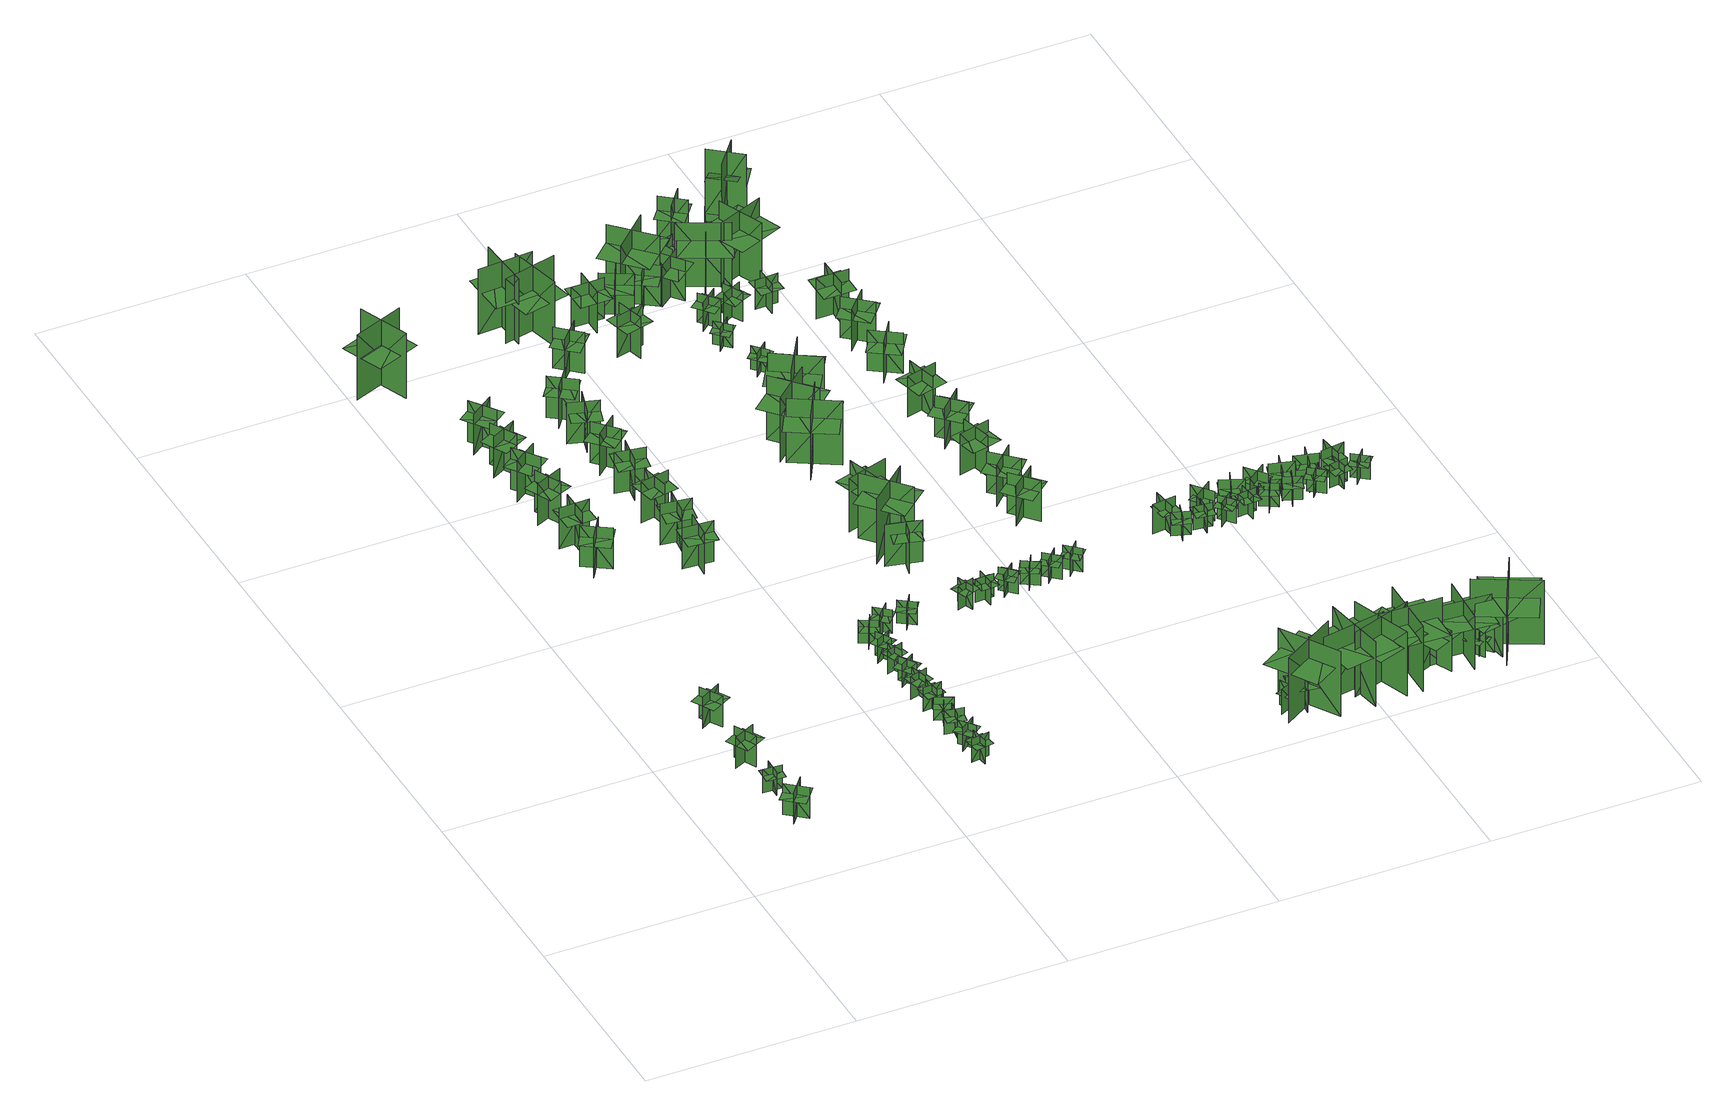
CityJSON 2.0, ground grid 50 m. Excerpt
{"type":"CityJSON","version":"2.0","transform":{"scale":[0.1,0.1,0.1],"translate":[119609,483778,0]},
"CityObjects":{
"tree1":{"type":"SolitaryVegetationObject","geometry":[{"type":"MultiSurface","lod":"1","boundaries":[[[0,1,2]],[[0,2,3]],[[4,5,6]],[[4,6,7]],[[8,9,10]],[[8,10,11]],[[8,11,12]],[[8,12,13]]]}]},
"tree2":{"type":"SolitaryVegetationObject","geometry":[{"type":"MultiSurface","lod":"1","boundaries":[[[14,15,16]],[[14,16,17]],[[18,19,20]],[[18,20,21]],[[22,23,24]],[[22,24,25]],[[22,25,26]],[[22,26,27]]]}]},
"tree3":{"type":"SolitaryVegetationObject","geometry":[{"type":"MultiSurface","lod":"1","boundaries":[[[28,29,30]],[[28,30,31]],[[32,33,34]],[[32,34,35]],[[36,37,38]],[[36,38,39]],[[36,39,40]],[[36,40,41]]]}]},
"tree4":{"type":"SolitaryVegetationObject","geometry":[{"type":"MultiSurface","lod":"1","boundaries":[[[42,43,44]],[[42,44,45]],[[46,47,48]],[[46,48,49]],[[50,51,52]],[[50,52,53]],[[50,53,54]],[[50,54,55]]]}]},
"tree5":{"type":"SolitaryVegetationObject","geometry":[{"type":"MultiSurface","lod":"1","boundaries":[[[56,57,58]],[[56,58,59]],[[60,61,62]],[[60,62,63]],[[64,65,66]],[[64,66,67]],[[64,67,68]],[[64,68,69]]]}]},
"tree6":{"type":"SolitaryVegetationObject","geometry":[{"type":"MultiSurface","lod":"1","boundaries":[[[70,71,72]],[[70,72,73]],[[74,75,76]],[[74,76,77]],[[78,79,80]],[[78,80,81]],[[78,81,82]],[[78,82,83]]]}]},
"tree7":{"type":"SolitaryVegetationObject","geometry":[{"type":"MultiSurface","lod":"1","boundaries":[[[84,85,86]],[[84,86,87]],[[88,89,90]],[[88,90,91]],[[92,93,94]],[[92,94,95]],[[92,95,96]],[[92,96,97]]]}]},
"tree8":{"type":"SolitaryVegetationObject","geometry":[{"type":"MultiSurface","lod":"1","boundaries":[[[98,99,100]],[[98,100,101]],[[102,103,104]],[[102,104,105]],[[106,107,108]],[[106,108,109]],[[106,109,110]],[[106,110,111]]]}]},
"tree9":{"type":"SolitaryVegetationObject","geometry":[{"type":"MultiSurface","lod":"1","boundaries":[[[112,113,114]],[[112,114,115]],[[116,117,118]],[[116,118,119]],[[120,121,122]],[[120,122,123]],[[120,123,124]],[[120,124,125]]]}]},
"tree10":{"type":"SolitaryVegetationObject","geometry":[{"type":"MultiSurface","lod":"1","boundaries":[[[126,127,128]],[[126,128,129]],[[130,131,132]],[[130,132,133]],[[134,135,136]],[[134,136,137]],[[134,138,139]],[[134,139,135]]]}]},
"tree11":{"type":"SolitaryVegetationObject","geometry":[{"type":"MultiSurface","lod":"1","boundaries":[[[140,141,142]],[[140,142,143]],[[144,145,146]],[[144,146,147]],[[148,149,150]],[[148,150,151]],[[148,151,152]],[[148,152,153]]]}]},
"tree12":{"type":"SolitaryVegetationObject","geometry":[{"type":"MultiSurface","lod":"1","boundaries":[[[154,155,156]],[[154,156,157]],[[158,159,160]],[[158,160,161]],[[162,163,164]],[[162,164,165]],[[162,165,166]],[[162,166,167]]]}]},
"tree13":{"type":"SolitaryVegetationObject","geometry":[{"type":"MultiSurface","lod":"1","boundaries":[[[168,169,170]],[[168,170,171]],[[172,173,174]],[[172,174,175]],[[176,177,178]],[[176,178,179]],[[176,179,180]],[[176,180,181]]]}]},
"tree14":{"type":"SolitaryVegetationObject","geometry":[{"type":"MultiSurface","lod":"1","boundaries":[[[182,183,184]],[[182,184,185]],[[186,187,188]],[[186,188,189]],[[190,191,192]],[[190,192,193]],[[190,193,194]],[[190,194,195]]]}]},
"tree15":{"type":"SolitaryVegetationObject","geometry":[{"type":"MultiSurface","lod":"1","boundaries":[[[196,197,198]],[[196,198,199]],[[200,201,202]],[[200,202,203]],[[204,205,206]],[[204,206,207]],[[204,207,208]],[[204,208,209]]]}]},
"tree16":{"type":"SolitaryVegetationObject","geometry":[{"type":"MultiSurface","lod":"1","boundaries":[[[210,211,212]],[[210,212,213]],[[214,215,216]],[[214,216,217]],[[218,219,220]],[[218,220,221]],[[218,221,222]],[[218,222,223]]]}]},
"tree17":{"type":"SolitaryVegetationObject","geometry":[{"type":"MultiSurface","lod":"1","boundaries":[[[224,225,226]],[[224,226,227]],[[228,229,230]],[[228,230,231]],[[232,233,234]],[[232,234,235]],[[232,235,236]],[[232,236,237]]]}]},
"tree18":{"type":"SolitaryVegetationObject","geometry":[{"type":"MultiSurface","lod":"1","boundaries":[[[238,239,240]],[[238,240,241]],[[242,243,244]],[[242,244,245]],[[246,247,248]],[[246,248,249]],[[246,249,250]],[[246,250,251]]]}]},
"tree19":{"type":"SolitaryVegetationObject","geometry":[{"type":"MultiSurface","lod":"1","boundaries":[[[252,253,254]],[[252,254,255]],[[256,257,258]],[[256,258,259]],[[260,261,262]],[[260,262,263]],[[260,263,264]],[[260,264,265]]]}]},
"tree20":{"type":"SolitaryVegetationObject","geometry":[{"type":"MultiSurface","lod":"1","boundaries":[[[266,267,268]],[[266,268,269]],[[270,271,272]],[[270,272,273]],[[274,275,276]],[[274,276,277]],[[274,277,278]],[[274,278,279]]]}]},
"tree21":{"type":"SolitaryVegetationObject","geometry":[{"type":"MultiSurface","lod":"1","boundaries":[[[280,281,282]],[[280,282,283]],[[284,285,286]],[[284,286,287]],[[288,289,290]],[[288,290,291]],[[288,291,292]],[[288,292,293]]]}]},
"tree22":{"type":"SolitaryVegetationObject","geometry":[{"type":"MultiSurface","lod":"1","boundaries":[[[294,295,296]],[[294,296,297]],[[298,299,300]],[[298,300,301]],[[302,303,304]],[[302,304,305]],[[302,305,306]],[[302,306,307]]]}]},
"tree23":{"type":"SolitaryVegetationObject","geometry":[{"type":"MultiSurface","lod":"1","boundaries":[[[308,309,310]],[[308,310,311]],[[312,313,314]],[[312,314,315]],[[316,317,318]],[[316,318,319]],[[316,319,320]],[[316,320,321]]]}]},
"tree24":{"type":"SolitaryVegetationObject","geometry":[{"type":"MultiSurface","lod":"1","boundaries":[[[322,323,324]],[[322,324,325]],[[326,327,328]],[[326,328,329]],[[330,331,332]],[[330,332,333]],[[330,333,334]],[[330,334,335]]]}]},
"tree25":{"type":"SolitaryVegetationObject","geometry":[{"type":"MultiSurface","lod":"1","boundaries":[[[336,337,338]],[[336,338,339]],[[340,341,342]],[[340,342,343]],[[344,345,346]],[[344,346,347]],[[344,347,348]],[[344,348,349]]]}]},
"tree26":{"type":"SolitaryVegetationObject","geometry":[{"type":"MultiSurface","lod":"1","boundaries":[[[350,351,352]],[[350,352,353]],[[354,355,356]],[[354,356,357]],[[358,359,360]],[[358,360,361]],[[358,361,362]],[[358,362,363]]]}]},
"tree27":{"type":"SolitaryVegetationObject","geometry":[{"type":"MultiSurface","lod":"1","boundaries":[[[364,365,366]],[[364,366,367]],[[368,369,370]],[[368,370,371]],[[372,373,374]],[[372,374,375]],[[372,375,376]],[[372,376,377]]]}]},
"tree28":{"type":"SolitaryVegetationObject","geometry":[{"type":"MultiSurface","lod":"1","boundaries":[[[378,379,380]],[[378,380,381]],[[382,383,384]],[[382,384,385]],[[386,387,388]],[[386,388,389]],[[386,389,390]],[[386,390,391]]]}]},
"tree29":{"type":"SolitaryVegetationObject","geometry":[{"type":"MultiSurface","lod":"1","boundaries":[[[392,393,394]],[[392,394,395]],[[396,397,398]],[[396,398,399]],[[400,401,402]],[[400,402,403]],[[400,403,404]],[[400,404,405]]]}]},
"tree30":{"type":"SolitaryVegetationObject","geometry":[{"type":"MultiSurface","lod":"1","boundaries":[[[406,407,408]],[[406,408,409]],[[410,411,412]],[[410,412,413]],[[414,415,416]],[[414,416,417]],[[414,417,418]],[[414,418,419]]]}]},
"tree31":{"type":"SolitaryVegetationObject","geometry":[{"type":"MultiSurface","lod":"1","boundaries":[[[420,421,422]],[[420,422,423]],[[424,425,426]],[[424,426,427]],[[428,429,430]],[[428,430,431]],[[428,431,432]],[[428,432,433]]]}]},
"tree32":{"type":"SolitaryVegetationObject","geometry":[{"type":"MultiSurface","lod":"1","boundaries":[[[434,435,436]],[[434,436,437]],[[438,439,440]],[[438,440,441]],[[442,443,444]],[[442,444,445]],[[442,446,447]],[[442,447,443]]]}]},
"tree33":{"type":"SolitaryVegetationObject","geometry":[{"type":"MultiSurface","lod":"1","boundaries":[[[448,449,450]],[[448,450,451]],[[452,453,454]],[[452,454,455]],[[456,457,458]],[[456,458,459]],[[456,460,461]],[[456,461,457]]]}]},
"tree34":{"type":"SolitaryVegetationObject","geometry":[{"type":"MultiSurface","lod":"1","boundaries":[[[462,463,464]],[[462,464,465]],[[466,467,468]],[[466,468,469]],[[470,471,472]],[[470,472,473]],[[470,473,474]],[[470,474,475]]]}]},
"tree35":{"type":"SolitaryVegetationObject","geometry":[{"type":"MultiSurface","lod":"1","boundaries":[[[476,477,478]],[[476,478,479]],[[480,481,482]],[[480,482,483]],[[484,485,486]],[[484,486,487]],[[484,488,489]],[[484,489,485]]]}]},
"tree36":{"type":"SolitaryVegetationObject","geometry":[{"type":"MultiSurface","lod":"1","boundaries":[[[490,491,492]],[[490,492,493]],[[494,495,496]],[[494,496,497]],[[498,499,500]],[[498,500,501]],[[498,502,503]],[[498,503,499]]]}]},
"tree37":{"type":"SolitaryVegetationObject","geometry":[{"type":"MultiSurface","lod":"1","boundaries":[[[504,505,506]],[[504,506,507]],[[508,509,510]],[[508,510,511]],[[512,513,514]],[[512,514,515]],[[512,515,516]],[[512,516,517]]]}]},
"tree38":{"type":"SolitaryVegetationObject","geometry":[{"type":"MultiSurface","lod":"1","boundaries":[[[518,519,520]],[[518,520,521]],[[522,523,524]],[[522,524,525]],[[526,527,528]],[[526,528,529]],[[526,530,531]],[[526,531,527]]]}]},
"tree39":{"type":"SolitaryVegetationObject","geometry":[{"type":"MultiSurface","lod":"1","boundaries":[[[532,533,534]],[[532,534,535]],[[536,537,538]],[[536,538,539]],[[540,541,542]],[[540,542,543]],[[540,543,544]],[[540,544,545]]]}]},
"tree40":{"type":"SolitaryVegetationObject","geometry":[{"type":"MultiSurface","lod":"1","boundaries":[[[546,547,548]],[[546,548,549]],[[550,551,552]],[[550,552,553]],[[554,555,556]],[[554,556,557]],[[554,557,558]],[[554,558,559]]]}]},
"tree41":{"type":"SolitaryVegetationObject","geometry":[{"type":"MultiSurface","lod":"1","boundaries":[[[560,561,562]],[[560,562,563]],[[564,565,566]],[[564,566,567]],[[568,569,570]],[[568,570,571]],[[568,571,572]],[[568,572,573]]]}]},
"tree42":{"type":"SolitaryVegetationObject","geometry":[{"type":"MultiSurface","lod":"1","boundaries":[[[574,575,576]],[[574,576,577]],[[578,579,580]],[[578,580,581]],[[582,583,584]],[[582,584,585]],[[582,585,586]],[[582,586,587]]]}]},
"tree43":{"type":"SolitaryVegetationObject","geometry":[{"type":"MultiSurface","lod":"1","boundaries":[[[588,589,590]],[[588,590,591]],[[592,593,594]],[[592,594,595]],[[596,597,598]],[[596,598,599]],[[596,599,600]],[[596,600,601]]]}]},
"tree44":{"type":"SolitaryVegetationObject","geometry":[{"type":"MultiSurface","lod":"1","boundaries":[[[602,603,604]],[[602,604,605]],[[606,607,608]],[[606,608,609]],[[610,611,612]],[[610,612,613]],[[610,613,614]],[[610,614,615]]]}]},
"tree45":{"type":"SolitaryVegetationObject","geometry":[{"type":"MultiSurface","lod":"1","boundaries":[[[616,617,618]],[[616,618,619]],[[620,621,622]],[[620,622,623]],[[624,625,626]],[[624,626,627]],[[624,627,628]],[[624,628,629]]]}]},
"tree46":{"type":"SolitaryVegetationObject","geometry":[{"type":"MultiSurface","lod":"1","boundaries":[[[630,631,632]],[[630,632,633]],[[634,635,636]],[[634,636,637]],[[638,639,640]],[[638,640,641]],[[638,641,642]],[[638,642,643]]]}]},
"tree47":{"type":"SolitaryVegetationObject","geometry":[{"type":"MultiSurface","lod":"1","boundaries":[[[644,645,646]],[[644,646,647]],[[648,649,650]],[[648,650,651]],[[652,653,654]],[[652,654,655]],[[652,655,656]],[[652,656,657]]]}]},
"tree48":{"type":"SolitaryVegetationObject","geometry":[{"type":"MultiSurface","lod":"1","boundaries":[[[658,659,660]],[[658,660,661]],[[662,663,664]],[[662,664,665]],[[666,667,668]],[[666,668,669]],[[666,669,670]],[[666,670,671]]]}]},
"tree49":{"type":"SolitaryVegetationObject","geometry":[{"type":"MultiSurface","lod":"1","boundaries":[[[672,673,674]],[[672,674,675]],[[676,677,678]],[[676,678,679]],[[680,681,682]],[[680,682,683]],[[680,683,684]],[[680,684,685]]]}]},
"tree50":{"type":"SolitaryVegetationObject","geometry":[{"type":"MultiSurface","lod":"1","boundaries":[[[686,687,688]],[[686,688,689]],[[690,691,692]],[[690,692,693]],[[694,695,696]],[[694,696,697]],[[694,697,698]],[[694,698,699]]]}]},
"tree51":{"type":"SolitaryVegetationObject","geometry":[{"type":"MultiSurface","lod":"1","boundaries":[[[700,701,702]],[[700,702,703]],[[704,705,706]],[[704,706,707]],[[708,709,710]],[[708,710,711]],[[708,711,712]],[[708,712,713]]]}]},
"tree52":{"type":"SolitaryVegetationObject","geometry":[{"type":"MultiSurface","lod":"1","boundaries":[[[714,715,716]],[[714,716,717]],[[718,719,720]],[[718,720,721]],[[722,723,724]],[[722,724,725]],[[722,725,726]],[[722,726,727]]]}]},
"tree53":{"type":"SolitaryVegetationObject","geometry":[{"type":"MultiSurface","lod":"1","boundaries":[[[728,729,730]],[[728,730,731]],[[732,733,734]],[[732,734,735]],[[736,737,738]],[[736,738,739]],[[736,739,740]],[[736,740,741]]]}]},
"tree54":{"type":"SolitaryVegetationObject","geometry":[{"type":"MultiSurface","lod":"1","boundaries":[[[742,743,744]],[[742,744,745]],[[746,747,748]],[[746,748,749]],[[750,751,752]],[[750,752,753]],[[750,753,754]],[[750,754,755]]]}]},
"tree55":{"type":"SolitaryVegetationObject","geometry":[{"type":"MultiSurface","lod":"1","boundaries":[[[756,757,758]],[[756,758,759]],[[760,761,762]],[[760,762,763]],[[764,765,766]],[[764,766,767]],[[764,767,768]],[[764,768,769]]]}]},
"tree56":{"type":"SolitaryVegetationObject","geometry":[{"type":"MultiSurface","lod":"1","boundaries":[[[770,771,772]],[[770,772,773]],[[774,775,776]],[[774,776,777]],[[778,779,780]],[[778,780,781]],[[778,781,782]],[[778,782,783]]]}]},
"tree57":{"type":"SolitaryVegetationObject","geometry":[{"type":"MultiSurface","lod":"1","boundaries":[[[784,785,786]],[[784,786,787]],[[788,789,790]],[[788,790,791]],[[792,793,794]],[[792,794,795]],[[792,795,796]],[[792,796,797]]]}]},
"tree58":{"type":"SolitaryVegetationObject","geometry":[{"type":"MultiSurface","lod":"1","boundaries":[[[798,799,800]],[[798,800,801]],[[802,803,804]],[[802,804,805]],[[806,807,808]],[[806,808,809]],[[806,809,810]],[[806,810,811]]]}]},
"tree59":{"type":"SolitaryVegetationObject","geometry":[{"type":"MultiSurface","lod":"1","boundaries":[[[812,813,814]],[[812,814,815]],[[816,817,818]],[[816,818,819]],[[820,821,822]],[[820,822,823]],[[820,823,824]],[[820,824,825]]]}]},
"tree60":{"type":"SolitaryVegetationObject","geometry":[{"type":"MultiSurface","lod":"1","boundaries":[[[826,827,828]],[[826,828,829]],[[830,831,832]],[[830,832,833]],[[834,835,836]],[[834,836,837]],[[834,837,838]],[[834,838,839]]]}]},
"tree61":{"type":"SolitaryVegetationObject","geometry":[{"type":"MultiSurface","lod":"1","boundaries":[[[840,841,842]],[[840,842,843]],[[844,845,846]],[[844,846,847]],[[848,849,850]],[[848,850,851]],[[848,851,852]],[[848,852,853]]]}]},
"tree62":{"type":"SolitaryVegetationObject","geometry":[{"type":"MultiSurface","lod":"1","boundaries":[[[854,855,856]],[[854,856,857]],[[858,859,860]],[[858,860,861]],[[862,863,864]],[[862,864,865]],[[862,865,866]],[[862,866,867]]]}]},
"tree63":{"type":"SolitaryVegetationObject","geometry":[{"type":"MultiSurface","lod":"1","boundaries":[[[868,869,870]],[[868,870,871]],[[872,873,874]],[[872,874,875]],[[876,877,878]],[[876,878,879]],[[876,879,880]],[[876,880,881]]]}]},
"tree64":{"type":"SolitaryVegetationObject","geometry":[{"type":"MultiSurface","lod":"1","boundaries":[[[882,883,884]],[[882,884,885]],[[886,887,888]],[[886,888,889]],[[890,891,892]],[[890,892,893]],[[890,893,894]],[[890,894,895]]]}]},
"tree65":{"type":"SolitaryVegetationObject","geometry":[{"type":"MultiSurface","lod":"1","boundaries":[[[896,897,898]],[[896,898,899]],[[900,901,902]],[[900,902,903]],[[904,905,906]],[[904,906,907]],[[904,907,908]],[[904,908,909]]]}]},
"tree66":{"type":"SolitaryVegetationObject","geometry":[{"type":"MultiSurface","lod":"1","boundaries":[[[910,911,912]],[[910,912,913]],[[914,915,916]],[[914,916,917]],[[918,919,920]],[[918,920,921]],[[918,921,922]],[[918,922,923]]]}]},
"tree67":{"type":"SolitaryVegetationObject","geometry":[{"type":"MultiSurface","lod":"1","boundaries":[[[924,925,926]],[[924,926,927]],[[928,929,930]],[[928,930,931]],[[932,933,934]],[[932,934,935]],[[932,935,936]],[[932,936,937]]]}]},
"tree68":{"type":"SolitaryVegetationObject","geometry":[{"type":"MultiSurface","lod":"1","boundaries":[[[938,939,940]],[[938,940,941]],[[942,943,944]],[[942,944,945]],[[946,947,948]],[[946,948,949]],[[946,949,950]],[[946,950,951]]]}]},
"tree69":{"type":"SolitaryVegetationObject","geometry":[{"type":"MultiSurface","lod":"1","boundaries":[[[952,953,954]],[[952,954,955]],[[956,957,958]],[[956,958,959]],[[960,961,962]],[[960,962,963]],[[960,963,964]],[[960,964,965]]]}]},
"tree70":{"type":"SolitaryVegetationObject","geometry":[{"type":"MultiSurface","lod":"1","boundaries":[[[966,967,968]],[[966,968,969]],[[970,971,972]],[[970,972,973]],[[974,975,976]],[[974,976,977]],[[974,978,979]],[[974,979,975]]]}]},
"tree71":{"type":"SolitaryVegetationObject","geometry":[{"type":"MultiSurface","lod":"1","boundaries":[[[980,981,982]],[[980,982,983]],[[984,985,986]],[[984,986,987]],[[988,989,990]],[[988,990,991]],[[988,991,992]],[[988,992,993]]]}]},
"tree72":{"type":"SolitaryVegetationObject","geometry":[{"type":"MultiSurface","lod":"1","boundaries":[[[994,995,996]],[[994,996,997]],[[998,999,1000]],[[998,1000,1001]],[[1002,1003,1004]],[[1002,1004,1005]],[[1002,1005,1006]],[[1002,1006,1007]]]}]},
"tree73":{"type":"SolitaryVegetationObject","geometry":[{"type":"MultiSurface","lod":"1","boundaries":[[[1008,1009,1010]],[[1008,1010,1011]],[[1012,1013,1014]],[[1012,1014,1015]],[[1016,1017,1018]],[[1016,1018,1019]],[[1016,1019,1020]],[[1016,1020,1021]]]}]},
"tree74":{"type":"SolitaryVegetationObject","geometry":[{"type":"MultiSurface","lod":"1","boundaries":[[[1022,1023,1024]],[[1022,1024,1025]],[[1026,1027,1028]],[[1026,1028,1029]],[[1030,1031,1032]],[[1030,1032,1033]],[[1030,1033,1034]],[[1030,1034,1035]]]}]},
"tree75":{"type":"SolitaryVegetationObject","geometry":[{"type":"MultiSurface","lod":"1","boundaries":[[[1036,1037,1038]],[[1036,1038,1039]],[[1040,1041,1042]],[[1040,1042,1043]],[[1044,1045,1046]],[[1044,1046,1047]],[[1044,1047,1048]],[[1044,1048,1049]]]}]},
"tree76":{"type":"SolitaryVegetationObject","geometry":[{"type":"MultiSurface","lod":"1","boundaries":[[[1050,1051,1052]],[[1050,1052,1053]],[[1054,1055,1056]],[[1054,1056,1057]],[[1058,1059,1060]],[[1058,1060,1061]],[[1058,1061,1062]],[[1058,1062,1063]]]}]},
"tree77":{"type":"SolitaryVegetationObject","geometry":[{"type":"MultiSurface","lod":"1","boundaries":[[[1064,1065,1066]],[[1064,1066,1067]],[[1068,1069,1070]],[[1068,1070,1071]],[[1072,1073,1074]],[[1072,1074,1075]],[[1072,1075,1076]],[[1072,1076,1077]]]}]},
"tree78":{"type":"SolitaryVegetationObject","geometry":[{"type":"MultiSurface","lod":"1","boundaries":[[[1078,1079,1080]],[[1078,1080,1081]],[[1082,1083,1084]],[[1082,1084,1085]],[[1086,1087,1088]],[[1086,1088,1089]],[[1086,1089,1090]],[[1086,1090,1091]]]}]},
"tree79":{"type":"SolitaryVegetationObject","geometry":[{"type":"MultiSurface","lod":"1","boundaries":[[[1092,1093,1094]],[[1092,1094,1095]],[[1096,1097,1098]],[[1096,1098,1099]],[[1100,1101,1102]],[[1100,1102,1103]],[[1100,1103,1104]],[[1100,1104,1105]]]}]},
"tree80":{"type":"SolitaryVegetationObject","geometry":[{"type":"MultiSurface","lod":"1","boundaries":[[[1106,1107,1108]],[[1106,1108,1109]],[[1110,1111,1112]],[[1110,1112,1113]],[[1114,1115,1111]],[[1114,1111,1110]],[[1116,1117,1107]],[[1116,1107,1106]],[[1118,1119,1120]],[[1118,1120,1121]],[[1122,1123,1124]],[[1122,1124,1125]]]}]},
"tree81":{"type":"SolitaryVegetationObject","geometry":[{"type":"MultiSurface","lod":"1","boundaries":[[[1126,1127,1128]],[[1126,1128,1129]],[[1130,1131,1132]],[[1130,1132,1133]],[[1134,1135,1136]],[[1134,1136,1137]],[[1134,1137,1138]],[[1134,1138,1139]]]}]},
"tree82":{"type":"SolitaryVegetationObject","geometry":[{"type":"MultiSurface","lod":"1","boundaries":[[[1140,1141,1142]],[[1140,1142,1143]],[[1144,1145,1146]],[[1144,1146,1147]],[[1148,1149,1150]],[[1148,1150,1151]],[[1148,1151,1152]],[[1148,1152,1153]]]}]},
"tree83":{"type":"SolitaryVegetationObject","geometry":[{"type":"MultiSurface","lod":"1","boundaries":[[[1154,1155,1156]],[[1154,1156,1157]],[[1158,1159,1160]],[[1158,1160,1161]],[[1162,1163,1164]],[[1162,1164,1165]],[[1162,1165,1166]],[[1162,1166,1167]]]}]},
"tree84":{"type":"SolitaryVegetationObject","geometry":[{"type":"MultiSurface","lod":"1","boundaries":[[[1168,1169,1170]],[[1168,1170,1171]],[[1172,1173,1174]],[[1172,1174,1175]],[[1176,1177,1178]],[[1176,1178,1179]],[[1176,1179,1180]],[[1176,1180,1181]]]}]},
"tree85":{"type":"SolitaryVegetationObject","geometry":[{"type":"MultiSurface","lod":"1","boundaries":[[[1182,1183,1184]],[[1182,1184,1185]],[[1186,1187,1188]],[[1186,1188,1189]],[[1190,1191,1192]],[[1190,1192,1193]],[[1190,1193,1194]],[[1190,1194,1195]]]}]},
"tree86":{"type":"SolitaryVegetationObject","geometry":[{"type":"MultiSurface","lod":"1","boundaries":[[[1196,1197,1198]],[[1196,1198,1199]],[[1200,1201,1202]],[[1200,1202,1203]],[[1204,1205,1206]],[[1204,1206,1207]],[[1204,1207,1208]],[[1204,1208,1209]]]}]},
"tree87":{"type":"SolitaryVegetationObject","geometry":[{"type":"MultiSurface","lod":"1","boundaries":[[[1210,1211,1212]],[[1210,1212,1213]],[[1214,1215,1216]],[[1214,1216,1217]],[[1218,1219,1220]],[[1218,1220,1221]],[[1218,1221,1222]],[[1218,1222,1223]]]}]},
"tree88":{"type":"SolitaryVegetationObject","geometry":[{"type":"MultiSurface","lod":"1","boundaries":[[[1224,1225,1226]],[[1224,1226,1227]],[[1228,1229,1230]],[[1228,1230,1231]],[[1232,1233,1234]],[[1232,1234,1235]],[[1232,1235,1236]],[[1232,1236,1237]]]}]},
"tree89":{"type":"SolitaryVegetationObject","geometry":[{"type":"MultiSurface","lod":"1","boundaries":[[[1238,1239,1240]],[[1238,1240,1241]],[[1242,1243,1244]],[[1242,1244,1245]],[[1246,1247,1248]],[[1246,1248,1249]],[[1246,1249,1250]],[[1246,1250,1251]]]}]},
"tree90":{"type":"SolitaryVegetationObject","geometry":[{"type":"MultiSurface","lod":"1","boundaries":[[[1252,1253,1254]],[[1252,1254,1255]],[[1256,1257,1258]],[[1256,1258,1259]],[[1260,1261,1262]],[[1260,1262,1263]],[[1260,1263,1264]],[[1260,1264,1265]]]}]},
"tree91":{"type":"SolitaryVegetationObject","geometry":[{"type":"MultiSurface","lod":"1","boundaries":[[[1266,1267,1268]],[[1266,1268,1269]],[[1270,1271,1272]],[[1270,1272,1273]],[[1274,1275,1276]],[[1274,1276,1277]],[[1274,1277,1278]],[[1274,1278,1279]]]}]},
"tree92":{"type":"SolitaryVegetationObject","geometry":[{"type":"MultiSurface","lod":"1","boundaries":[[[1280,1281,1282]],[[1280,1282,1283]],[[1284,1285,1286]],[[1284,1286,1287]],[[1288,1289,1290]],[[1288,1290,1291]],[[1288,1291,1292]],[[1288,1292,1293]]]}]},
"tree93":{"type":"SolitaryVegetationObject","geometry":[{"type":"MultiSurface","lod":"1","boundaries":[[[1294,1295,1296]],[[1294,1296,1297]],[[1298,1299,1300]],[[1298,1300,1301]],[[1302,1303,1304]],[[1302,1304,1305]],[[1302,1305,1306]],[[1302,1306,1307]]]}]},
"tree94":{"type":"SolitaryVegetationObject","geometry":[{"type":"MultiSurface","lod":"1","boundaries":[[[1308,1309,1310]],[[1308,1310,1311]],[[1312,1313,1314]],[[1312,1314,1315]],[[1316,1317,1318]],[[1316,1318,1319]],[[1316,1319,1320]],[[1316,1320,1321]]]}]},
"tree95":{"type":"SolitaryVegetationObject","geometry":[{"type":"MultiSurface","lod":"1","boundaries":[[[1322,1323,1324]],[[1322,1324,1325]],[[1326,1327,1328]],[[1326,1328,1329]],[[1330,1331,1332]],[[1330,1332,1333]],[[1330,1333,1334]],[[1330,1334,1335]]]}]},
"tree96":{"type":"SolitaryVegetationObject","geometry":[{"type":"MultiSurface","lod":"1","boundaries":[[[1336,1337,1338]],[[1336,1338,1339]],[[1340,1341,1342]],[[1340,1342,1343]],[[1344,1345,1346]],[[1344,1346,1347]],[[1344,1347,1348]],[[1344,1348,1349]]]}]},
"tree97":{"type":"SolitaryVegetationObject","geometry":[{"type":"MultiSurface","lod":"1","boundaries":[[[1350,1351,1352]],[[1350,1352,1353]],[[1354,1355,1356]],[[1354,1356,1357]],[[1358,1359,1360]],[[1358,1360,1361]],[[1358,1361,1362]],[[1358,1362,1363]]]}]},
"tree98":{"type":"SolitaryVegetationObject","geometry":[{"type":"MultiSurface","lod":"1","boundaries":[[[1364,1365,1366]],[[1364,1366,1367]],[[1368,1369,1370]],[[1368,1370,1371]],[[1372,1373,1374]],[[1372,1374,1375]],[[1372,1375,1376]],[[1372,1376,1377]]]}]},
"tree99":{"type":"SolitaryVegetationObject","geometry":[{"type":"MultiSurface","lod":"1","boundaries":[[[1378,1379,1380]],[[1378,1380,1381]],[[1382,1383,1384]],[[1382,1384,1385]],[[1386,1387,1388]],[[1386,1388,1389]],[[1386,1389,1390]],[[1386,1390,1391]]]}]},
"tree100":{"type":"SolitaryVegetationObject","geometry":[{"type":"MultiSurface","lod":"1","boundaries":[[[1392,1393,1394]],[[1392,1394,1395]],[[1396,1397,1398]],[[1396,1398,1399]],[[1400,1401,1402]],[[1400,1402,1403]],[[1400,1403,1404]],[[1400,1404,1405]]]}]}
},
"vertices":[
[187,197,5],[225,242,5],[225,242,87],[187,197,87],[227,200,5],[181,238,5],[181,238,87],[227,200,87],[227,200,64],[245,223,64],[200,261,64],[181,238,64],[162,215,64],[208,178,64],
[199,304,6],[200,349,6],[200,349,67],[199,304,67],[221,324,6],[176,326,6],[176,326,67],[221,324,67],[221,324,50],[221,346,50],[177,348,50],[176,326,50],[175,304,50],[220,302,50],
[215,456,6],[162,430,6],[162,430,88],[215,456,88],[178,469,6],[204,416,6],[204,416,88],[178,469,88],[178,469,65],[151,455,65],[178,403,65],[204,416,65],[231,430,65],[204,482,65],
[171,626,8],[201,575,8],[201,575,90],[171,626,90],[161,589,8],[212,618,8],[212,618,90],[161,589,90],[161,589,67],[175,563,67],[227,592,67],[212,618,67],[197,643,67],[146,614,67],
[190,1185,4],[229,1245,4],[229,1245,113],[190,1185,113],[241,1196,4],[181,1235,4],[181,1235,113],[241,1196,113],[241,1196,84],[260,1225,84],[200,1264,84],[181,1235,84],[163,1206,84],[223,1167,84],
[168,1310,5],[240,1312,5],[240,1312,114],[168,1310,114],[206,1274,5],[205,1346,5],[205,1346,114],[206,1274,114],[206,1274,85],[240,1275,85],[239,1346,85],[205,1346,85],[170,1345,85],[171,1274,85],
[232,1440,3],[166,1410,3],[166,1410,112],[232,1440,112],[182,1458,3],[212,1393,3],[212,1393,112],[182,1458,112],[182,1458,83],[151,1443,83],[181,1378,83],[212,1393,83],[244,1407,83],[214,1472,83],
[214,1496,2],[172,1555,2],[172,1555,111],[214,1496,111],[222,1548,2],[164,1506,2],[164,1506,111],[222,1548,111],[222,1548,82],[202,1576,82],[144,1534,82],[164,1506,82],[184,1478,82],[242,1520,82],
[170,1655,3],[204,1592,3],[204,1592,111],[170,1655,111],[155,1605,3],[218,1639,3],[218,1639,111],[155,1605,111],[155,1605,83],[171,1574,83],[234,1608,83],[218,1639,83],[202,1669,83],[139,1635,83],
[138,2032,5],[15,1983,5],[15,1983,177],[138,2032,177],[62,2065,5],[62,2065,177],[111,1942,177],[111,1942,5],[132,2024,111],[25,1982,111],[45,1932,111],[152,1974,111],[112,2076,111],[4,2033,111],
[153,1698,3],[211,1740,3],[211,1740,111],[153,1698,111],[204,1690,3],[163,1748,3],[163,1748,111],[204,1690,111],[204,1690,83],[232,1710,83],[191,1768,83],[163,1748,83],[135,1728,83],[176,1670,83],
[626,233,5],[670,240,5],[670,240,67],[626,233,67],[650,216,5],[643,260,5],[643,260,67],[650,216,67],[650,216,49],[672,219,49],[665,263,49],[643,260,49],[622,256,49],[628,213,49],
[626,277,5],[662,303,5],[662,303,67],[626,277,67],[656,273,5],[629,308,5],[629,308,67],[656,273,67],[656,273,50],[673,286,50],[647,321,50],[629,308,50],[611,295,50],[638,259,50],
[635,322,8],[643,365,8],[643,365,70],[635,322,70],[659,338,8],[616,346,8],[616,346,70],[659,338,70],[659,338,52],[663,360,52],[620,368,52],[616,346,52],[612,325,52],[655,316,52],
[414,1167,5],[408,1095,5],[408,1095,113],[414,1167,113],[374,1132,5],[446,1127,5],[446,1127,113],[374,1132,113],[374,1132,85],[372,1098,85],[443,1093,85],[446,1127,85],[448,1161,85],[377,1167,85],
[618,403,6],[659,386,6],[659,386,67],[618,403,67],[629,376,6],[646,417,6],[646,417,67],[629,376,67],[629,376,50],[649,367,50],[667,408,50],[646,417,50],[626,425,50],[608,385,50],
[613,443,6],[657,448,6],[657,448,68],[613,443,68],[636,425,6],[631,469,6],[631,469,68],[636,425,68],[636,425,51],[658,428,51],[653,471,51],[631,469,51],[609,466,51],[614,422,51],
[369,1231,5],[440,1221,5],[440,1221,113],[369,1231,113],[401,1190,5],[410,1261,5],[410,1261,113],[401,1190,113],[401,1190,85],[435,1185,85],[445,1256,85],[410,1261,85],[376,1265,85],[367,1194,85],
[635,479,7],[623,522,7],[623,522,68],[635,479,68],[649,505,7],[607,492,7],[607,492,68],[649,505,68],[649,505,51],[643,526,51],[601,514,51],[607,492,51],[613,471,51],[656,484,51],
[615,570,5],[640,533,5],[640,533,66],[615,570,66],[610,541,5],[646,566,5],[646,566,66],[610,541,66],[610,541,49],[622,523,49],[659,548,49],[646,566,49],[633,584,49],[597,559,49],
[407,1286,8],[393,1357,8],[393,1357,116],[407,1286,116],[436,1330,8],[366,1316,8],[366,1316,116],[436,1330,116],[436,1330,88],[429,1364,88],[359,1350,88],[366,1316,88],[373,1282,88],[443,1296,88],
[631,588,3],[617,626,3],[617,626,65],[631,588,65],[644,615,3],[605,601,3],[605,601,65],[644,615,65],[644,615,49],[637,633,49],[598,619,49],[605,601,49],[612,582,49],[650,596,49],
[610,673,4],[631,638,4],[631,638,66],[610,673,66],[602,644,4],[638,665,4],[638,665,66],[602,644,66],[602,644,49],[613,627,49],[648,648,49],[638,665,49],[628,682,49],[592,661,49],
[389,1396,7],[400,1467,7],[400,1467,115],[389,1396,115],[431,1427,7],[360,1438,7],[360,1438,115],[431,1427,115],[431,1427,87],[436,1461,87],[365,1472,87],[360,1438,87],[355,1404,87],[425,1393,87],
[633,703,8],[594,723,8],[594,723,69],[633,703,69],[625,731,8],[604,692,8],[604,692,69],[625,731,69],[625,731,52],[605,741,52],[585,702,52],[604,692,52],[624,681,52],[644,721,52],
[415,1560,6],[362,1512,6],[362,1512,115],[415,1560,115],[363,1562,6],[411,1509,6],[411,1509,115],[363,1562,115],[363,1562,86],[337,1539,86],[385,1486,86],[411,1509,86],[436,1532,86],[388,1586,86],
[348,1645,5],[417,1624,5],[417,1624,114],[348,1645,114],[374,1599,5],[394,1668,5],[394,1668,114],[374,1599,114],[374,1599,85],[407,1589,85],[427,1658,85],[394,1668,85],[361,1678,85],[341,1609,85],
[674,723,8],[641,752,8],[641,752,70],[674,723,70],[672,752,8],[643,719,8],[643,719,70],[672,752,70],[672,752,52],[656,767,52],[626,734,52],[643,719,52],[659,704,52],[689,737,52],
[408,1710,5],[350,1752,5],[350,1752,114],[408,1710,114],[400,1762,5],[357,1704,5],[357,1704,114],[400,1762,114],[400,1762,85],[372,1782,85],[330,1724,85],[357,1704,85],[385,1684,85],[427,1742,85],
[708,723,7],[732,760,7],[732,760,68],[708,723,68],[736,729,7],[700,754,7],[700,754,68],[736,729,68],[736,729,51],[749,748,51],[712,772,51],[700,754,51],[687,735,51],[724,711,51],
[441,1908,4],[494,1860,4],[494,1860,112],[441,1908,112],[444,1855,4],[492,1909,4],[492,1909,112],[444,1855,112],[444,1855,84],[470,1832,84],[518,1885,84],[492,1909,84],[467,1932,84],[419,1879,84],
[404,2148,5],[413,2016,5],[413,2016,177],[404,2148,177],[350,2085,5],[350,2085,177],[482,2094,177],[482,2094,5],[410,2140,111],[418,2024,111],[471,2028,111],[464,2143,111],[355,2136,111],[362,2021,111],
[518,2062,4],[389,2031,4],[389,2031,175],[518,2062,175],[447,2105,4],[447,2105,175],[478,1976,175],[478,1976,4],[511,2055,109],[399,2028,109],[411,1976,109],[523,2002,109],[498,2109,109],[386,2082,109],
[867,728,7],[852,770,7],[852,770,69],[867,728,69],[880,755,7],[838,740,7],[838,740,69],[880,755,69],[880,755,52],[872,776,52],[830,760,52],[838,740,52],[846,719,52],[887,734,52],
[822,986,6],[802,906,6],[802,906,115],[822,986,115],[766,952,6],[847,932,6],[847,932,115],[766,952,115],[821,980,87],[802,906,87],[834,898,87],[852,972,87],[789,988,87],[770,914,87],
[760,1068,6],[846,971,6],[846,971,178],[760,1068,178],[754,966,6],[851,1052,6],[851,1052,178],[754,966,178],[767,1060,134],[846,971,134],[884,1005,134],[805,1094,134],[728,1026,134],[807,937,134],
[928,751,7],[883,748,7],[883,748,68],[928,751,68],[905,771,7],[909,726,7],[909,726,68],[905,771,68],[905,771,51],[883,769,51],[887,725,51],[909,726,51],[931,728,51],[927,772,51],
[815,1056,4],[784,1157,4],[784,1157,145],[815,1056,145],[854,1130,4],[753,1099,4],[753,1099,145],[854,1130,145],[813,1064,109],[784,1157,109],[744,1145,109],[773,1052,109],[853,1077,109],[825,1170,109],
[607,1926,5],[625,1857,5],[625,1857,113],[607,1926,113],[581,1881,5],[650,1899,5],[650,1899,113],[581,1881,113],[581,1881,85],[589,1848,85],[659,1866,85],[650,1899,85],[642,1932,85],[572,1915,85],
[616,2019,6],[538,2018,6],[538,2018,114],[616,2019,114],[579,2055,6],[580,1978,6],[580,1978,114],[579,2055,114],[579,2055,84],[540,2055,84],[541,1977,84],[580,1978,84],[618,1978,84],[618,2055,84],
[946,767,8],[978,735,8],[978,735,69],[946,767,69],[946,737,8],[978,768,8],[978,768,69],[946,737,69],[946,737,52],[962,721,52],[993,753,52],[978,768,52],[962,784,52],[931,753,52],
[739,1380,7],[844,1319,7],[844,1319,176],[739,1380,176],[759,1301,7],[820,1407,7],[820,1407,176],[759,1301,176],[759,1301,129],[812,1271,129],[873,1376,129],[820,1407,129],[768,1437,129],[707,1332,129],
[820,1469,6],[729,1388,6],[729,1388,175],[820,1469,175],[739,1474,6],[820,1383,6],[820,1383,175],[739,1474,175],[739,1474,128],[693,1434,128],[774,1343,128],[820,1383,128],[865,1424,128],[784,1515,128],
[998,767,7],[1036,744,7],[1036,744,69],[998,767,69],[1005,738,7],[1027,776,7],[1027,776,69],[1005,738,69],[1005,738,52],[1024,727,52],[1047,765,52],[1027,776,52],[1008,787,52],[986,749,52],
[661,2055,6],[625,1986,6],[625,1986,114],[661,2055,114],[612,2040,6],[680,2004,6],[680,2004,114],[612,2040,114],[612,2040,84],[594,2006,84],[663,1970,84],[680,2004,84],[698,2039,84],[629,2074,84],
[776,1547,6],[879,1482,6],[879,1482,175],[776,1547,175],[794,1468,6],[858,1571,6],[858,1571,175],[794,1468,175],[794,1468,128],[845,1435,128],[910,1539,128],[858,1571,128],[807,1603,128],[742,1500,128],
[1052,773,7],[1086,744,7],[1086,744,69],[1052,773,69],[1054,743,7],[1083,777,7],[1083,777,69],[1054,743,69],[1054,743,52],[1071,729,52],[1100,762,52],[1083,777,52],[1067,791,52],[1038,758,52],
[695,1999,5],[738,2063,5],[738,2063,113],[695,1999,113],[745,2008,5],[681,2052,5],[681,2052,113],[745,2008,113],[745,2008,83],[767,2040,83],[703,2084,83],[681,2052,83],[660,2020,83],[724,1976,83],
[750,2116,3],[662,2032,3],[662,2032,173],[750,2116,173],[669,2118,3],[753,2031,3],[753,2031,173],[669,2118,173],[669,2118,125],[625,2076,125],[709,1988,125],[753,2031,125],[797,2073,125],[713,2161,125],
[818,1685,8],[850,1715,8],[850,1715,70],[818,1685,70],[847,1684,8],[817,1716,8],[817,1716,70],[847,1684,70],[847,1684,52],[863,1699,52],[833,1731,52],[817,1716,52],[801,1700,52],[831,1668,52],
[784,1798,11],[816,1829,11],[816,1829,72],[784,1798,72],[814,1798,11],[782,1829,11],[782,1829,72],[814,1798,72],[814,1798,55],[829,1814,55],[798,1845,55],[782,1829,55],[767,1813,55],[798,1782,55],
[1137,749,7],[1104,779,7],[1104,779,69],[1137,749,69],[1135,779,7],[1106,746,7],[1106,746,69],[1135,779,69],[1135,779,52],[1119,794,52],[1089,761,52],[1106,746,52],[1122,731,52],[1152,764,52],
[1327,86,10],[1306,130,10],[1306,130,75],[1327,86,75],[1339,119,10],[1294,97,10],[1294,97,75],[1339,119,75],[1334,116,50],[1325,135,50],[1293,120,50],[1302,101,50],[1311,83,50],[1342,98,50],
[789,1921,7],[824,1878,7],[824,1878,84],[789,1921,84],[786,1884,7],[828,1920,7],[828,1920,84],[786,1884,84],[786,1884,62],[803,1863,62],[846,1898,62],[828,1920,62],[811,1941,62],[768,1906,62],
[801,2003,4],[753,2064,4],[753,2064,112],[801,2003,112],[807,2054,4],[747,2006,4],[747,2006,112],[807,2054,112],[807,2054,82],[783,2085,82],[722,2037,82],[747,2006,82],[771,1976,82],[831,2024,82],
[1316,121,8],[1387,112,8],[1387,112,86],[1316,121,86],[1348,81,8],[1357,152,8],[1357,152,86],[1348,81,86],[1348,84,64],[1379,80,64],[1388,145,64],[1357,149,64],[1325,153,64],[1317,88,64],
[1405,37,9],[1322,171,9],[1322,171,180],[1405,37,180],[1429,147,9],[1295,64,9],[1295,64,180],[1429,147,180],[1424,143,132],[1387,202,132],[1265,126,132],[1301,67,132],[1337,9,132],[1460,85,132],
[745,2070,5],[816,2100,5],[816,2100,113],[745,2070,113],[792,2050,5],[762,2122,5],[762,2122,113],[792,2050,113],[792,2050,83],[828,2066,83],[798,2137,83],[762,2122,83],[726,2106,83],[757,2035,83],
[1085,1010,8],[1136,951,8],[1136,951,115],[1085,1010,115],[1081,959,8],[1140,1009,8],[1140,1009,115],[1081,959,115],[1081,959,85],[1106,930,85],[1165,980,85],[1140,1009,85],[1115,1039,85],[1056,989,85],
[1129,1096,8],[1074,1041,8],[1074,1041,116],[1129,1096,116],[1077,1096,8],[1132,1041,8],[1132,1041,116],[1077,1096,116],[1077,1096,86],[1050,1068,86],[1105,1014,86],[1132,1041,86],[1159,1069,86],[1104,1123,86],
[1400,81,12],[1392,129,12],[1392,129,78],[1400,81,78],[1420,109,12],[1372,101,12],[1372,101,78],[1420,109,78],[1415,108,53],[1412,128,53],[1377,123,53],[1381,103,53],[1384,83,53],[1418,88,53],
[887,1918,7],[838,1892,7],[838,1892,84],[887,1918,84],[852,1929,7],[877,1880,7],[877,1880,84],[852,1929,84],[852,1929,62],[827,1916,62],[853,1867,62],[877,1880,62],[902,1892,62],[876,1942,62],
[1131,1200,5],[1056,1181,5],[1056,1181,113],[1131,1200,113],[1086,1226,5],[1106,1151,5],[1106,1151,113],[1086,1226,113],[1086,1226,83],[1049,1217,83],[1068,1142,83],[1106,1151,83],[1143,1161,83],[1124,1236,83],
[913,2009,4],[803,2060,4],[803,2060,173],[913,2009,173],[886,2085,4],[835,1975,4],[835,1975,173],[886,2085,173],[886,2085,126],[831,2111,126],[779,2001,126],[835,1975,126],[890,1949,126],[941,2060,126],
[1066,1329,6],[1121,1274,6],[1121,1274,114],[1066,1329,114],[1066,1278,6],[1120,1332,6],[1120,1332,114],[1066,1278,114],[1066,1278,84],[1093,1250,84],[1148,1305,84],[1120,1332,84],[1093,1360,84],[1038,1305,84],
[831,2072,7],[901,2107,7],[901,2107,114],[831,2072,114],[880,2055,7],[846,2125,7],[846,2125,114],[880,2055,114],[880,2055,84],[915,2073,84],[880,2142,84],[846,2125,84],[811,2107,84],[846,2038,84],
[1395,99,9],[1550,127,9],[1550,127,180],[1395,99,180],[1488,36,9],[1460,191,9],[1460,191,180],[1488,36,180],[1487,42,133],[1555,55,133],[1529,197,133],[1461,185,133],[1393,172,133],[1419,30,133],
[1093,1393,5],[1074,1468,5],[1074,1468,113],[1093,1393,113],[1120,1437,5],[1045,1418,5],[1045,1418,113],[1120,1437,113],[1120,1437,83],[1111,1474,83],[1035,1456,83],[1045,1418,83],[1054,1380,83],[1129,1399,83],
[945,1935,7],[947,1879,7],[947,1879,84],[945,1935,84],[920,1908,7],[975,1910,7],[975,1910,84],[920,1908,84],[920,1908,62],[921,1880,62],[976,1882,62],[975,1910,62],[974,1937,62],[919,1936,62],
[894,2235,10],[853,2182,10],[853,2182,120],[894,2235,120],[843,2228,10],[896,2187,10],[896,2187,120],[843,2228,120],[843,2228,84],[896,2187,84],[918,2216,84],[866,2257,84],[821,2200,84],[873,2159,84],
[1103,1560,9],[1038,1602,9],[1038,1602,116],[1103,1560,116],[1093,1610,9],[1050,1546,9],[1050,1546,117],[1093,1610,116],[1093,1610,86],[1061,1632,86],[1018,1567,86],[1050,1546,86],[1082,1524,86],[1125,1589,86],
[922,2088,6],[969,1976,6],[969,1976,175],[922,2088,175],[891,2013,6],[1003,2060,6],[1003,2060,175],[891,2013,175],[891,2013,127],[914,1957,127],[1026,2004,127],[1003,2060,127],[980,2116,127],[867,2070,127],
[973,2088,7],[903,2101,7],[903,2101,116],[973,2088,116],[943,2131,7],[930,2061,7],[930,2061,116],[943,2131,116],[943,2131,87],[909,2137,87],[896,2067,87],[930,2061,87],[964,2055,87],[977,2125,87],
[1511,189,9],[1564,41,9],[1564,41,179],[1511,189,179],[1464,87,9],[1612,140,9],[1612,140,179],[1464,87,179],[1470,89,132],[1494,24,132],[1630,73,132],[1606,138,132],[1583,203,132],[1447,154,132],
[1091,1739,9],[1040,1681,9],[1040,1681,117],[1091,1739,117],[1039,1736,9],[1098,1685,9],[1098,1685,117],[1039,1736,117],[1039,1736,87],[1014,1707,87],[1072,1656,87],[1098,1685,87],[1123,1715,87],[1065,1765,87],
[1366,785,8],[1358,843,8],[1358,843,85],[1366,785,85],[1388,814,8],[1388,814,85],[1331,807,85],[1331,807,8],[1388,814,61],[1385,838,61],[1339,833,61],[1342,809,61],[1345,785,61],[1391,790,61],
[1063,1782,9],[1062,1860,9],[1062,1860,116],[1063,1782,116],[1099,1819,9],[1021,1818,9],[1021,1818,116],[1099,1819,116],[1099,1819,86],[1098,1858,86],[1021,1857,86],[1021,1818,86],[1022,1779,86],[1099,1780,86],
[1378,758,7],[1392,800,7],[1392,800,69],[1378,758,69],[1405,771,7],[1363,784,7],[1363,784,69],[1405,771,69],[1405,771,51],[1412,792,51],[1369,805,51],[1363,784,51],[1356,763,51],[1398,750,51],
[1686,121,7],[1529,124,7],[1529,124,178],[1686,121,178],[1607,202,7],[1604,44,7],[1604,44,178],[1607,202,178],[1607,195,130],[1538,197,130],[1536,52,130],[1604,51,130],[1673,49,130],[1676,194,130],
[948,2211,53],[1019,2155,53],[1018,2154,224],[947,2210,224],[955,2143,54],[1012,2214,54],[1011,2215,224],[955,2144,224],[955,2144,8],[1011,2215,8],[947,2210,8],[1018,2154,8],[947,2211,136],[1018,2154,136],[1047,2191,153],[976,2247,153],[1008,2162,163],[955,2204,163],[934,2177,173],[987,2135,173],
[1437,760,8],[1441,804,8],[1441,804,70],[1437,760,70],[1459,778,8],[1415,782,8],[1415,782,70],[1459,778,70],[1459,778,53],[1461,800,53],[1417,804,53],[1415,782,53],[1413,760,53],[1457,756,53],
[1471,793,7],[1435,839,7],[1435,839,85],[1471,793,85],[1475,830,7],[1475,830,85],[1429,794,85],[1429,794,7],[1475,830,60],[1460,849,60],[1423,820,60],[1438,801,60],[1453,782,60],[1490,811,60],
[1648,173,7],[1690,82,7],[1690,82,115],[1648,173,115],[1624,106,7],[1715,148,7],[1715,148,115],[1624,106,115],[1628,108,85],[1646,68,85],[1729,107,85],[1711,146,85],[1693,186,85],[1609,147,85],
[1508,796,8],[1475,766,8],[1475,766,70],[1508,796,70],[1479,797,8],[1508,764,8],[1508,764,70],[1479,797,70],[1479,797,53],[1462,782,53],[1492,750,53],[1508,764,53],[1525,779,53],[1495,812,53],
[1530,842,7],[1508,788,7],[1508,788,84],[1530,842,84],[1496,828,7],[1496,828,84],[1550,806,84],[1550,806,7],[1496,828,60],[1487,805,60],[1530,787,60],[1539,810,60],[1548,832,60],[1505,850,60],
[1744,196,8],[1737,67,8],[1737,67,147],[1744,196,147],[1676,134,8],[1805,126,8],[1805,126,147],[1676,134,147],[1681,133,109],[1678,77,109],[1796,70,109],[1799,127,109],[1803,183,109],[1684,190,109],
[1566,787,8],[1522,783,8],[1522,783,69],[1566,787,69],[1543,806,8],[1547,762,8],[1547,762,69],[1543,806,69],[1543,806,52],[1521,804,52],[1525,760,52],[1547,762,52],[1569,764,52],[1566,808,52],
[1748,134,11],[1774,92,11],[1774,92,77],[1748,134,77],[1740,100,11],[1782,126,11],[1782,126,77],[1740,100,77],[1745,103,52],[1756,85,52],[1785,104,52],[1775,121,52],[1764,138,52],[1734,120,52],
[1764,101,11],[1801,135,11],[1801,135,76],[1764,101,76],[1799,100,11],[1766,136,11],[1766,136,76],[1799,100,76],[1795,104,51],[1810,118,51],[1787,143,51],[1772,130,51],[1757,116,51],[1780,90,51],
[1602,801,7],[1565,847,7],[1565,847,84],[1602,801,84],[1606,838,7],[1606,838,84],[1560,802,84],[1560,802,7],[1606,838,60],[1590,857,60],[1554,828,60],[1569,809,60],[1585,790,60],[1621,819,60],
[1617,778,8],[1579,800,8],[1579,800,69],[1617,778,69],[1609,807,8],[1588,768,8],[1588,768,69],[1609,807,69],[1609,807,52],[1590,818,52],[1568,779,52],[1588,768,52],[1607,758,52],[1629,796,52],
[1810,82,8],[1791,180,8],[1791,180,116],[1810,82,116],[1850,142,8],[1751,123,8],[1751,123,116],[1850,142,116],[1846,141,86],[1837,184,86],[1747,166,86],[1755,123,86],[1764,80,86],[1854,98,86],
[1769,155,9],[1909,82,9],[1909,82,179],[1769,155,179],[1804,48,9],[1877,188,9],[1877,188,179],[1804,48,179],[1807,54,132],[1868,22,132],[1935,150,132],[1874,182,132],[1813,214,132],[1746,86,132],
[1651,852,6],[1634,796,6],[1634,796,84],[1651,852,84],[1618,834,6],[1618,834,84],[1674,818,84],[1674,818,6],[1618,834,59],[1611,811,59],[1656,798,59],[1662,821,59],[1669,844,59],[1625,857,59],
[1660,810,7],[1644,768,7],[1644,768,69],[1660,810,69],[1633,798,7],[1674,782,7],[1674,782,69],[1633,798,69],[1633,798,52],[1625,777,52],[1667,761,52],[1674,782,52],[1682,803,52],[1641,818,52],
[1695,806,7],[1730,779,7],[1730,779,69],[1695,806,69],[1698,777,7],[1725,812,7],[1725,812,69],[1698,777,69],[1698,777,52],[1716,763,52],[1743,798,52],[1725,812,52],[1708,825,52],[1681,791,52],
[1733,823,6],[1677,838,6],[1677,838,84],[1733,823,84],[1714,855,6],[1714,855,84],[1699,799,84],[1699,799,6],[1714,855,59],[1691,861,59],[1678,817,59],[1702,810,59],[1725,804,59],[1737,849,59],
[1770,777,7],[1763,821,7],[1763,821,69],[1770,777,69],[1788,801,7],[1744,794,7],[1744,794,69],[1788,801,69],[1788,801,51],[1784,823,51],[1740,816,51],[1744,794,51],[1747,772,51],[1791,779,51],
[1740,829,6],[1798,837,6],[1798,837,83],[1740,829,83],[1770,807,6],[1770,807,83],[1762,864,83],[1762,864,6],[1770,807,59],[1794,810,59],[1788,856,59],[1764,853,59],[1740,849,59],[1746,803,59],
[1831,815,6],[1803,781,6],[1803,781,68],[1831,815,68],[1801,812,6],[1835,785,6],[1835,785,68],[1801,812,68],[1801,812,51],[1787,795,51],[1822,767,51],[1835,785,51],[1849,802,51],[1815,830,51]
]}
